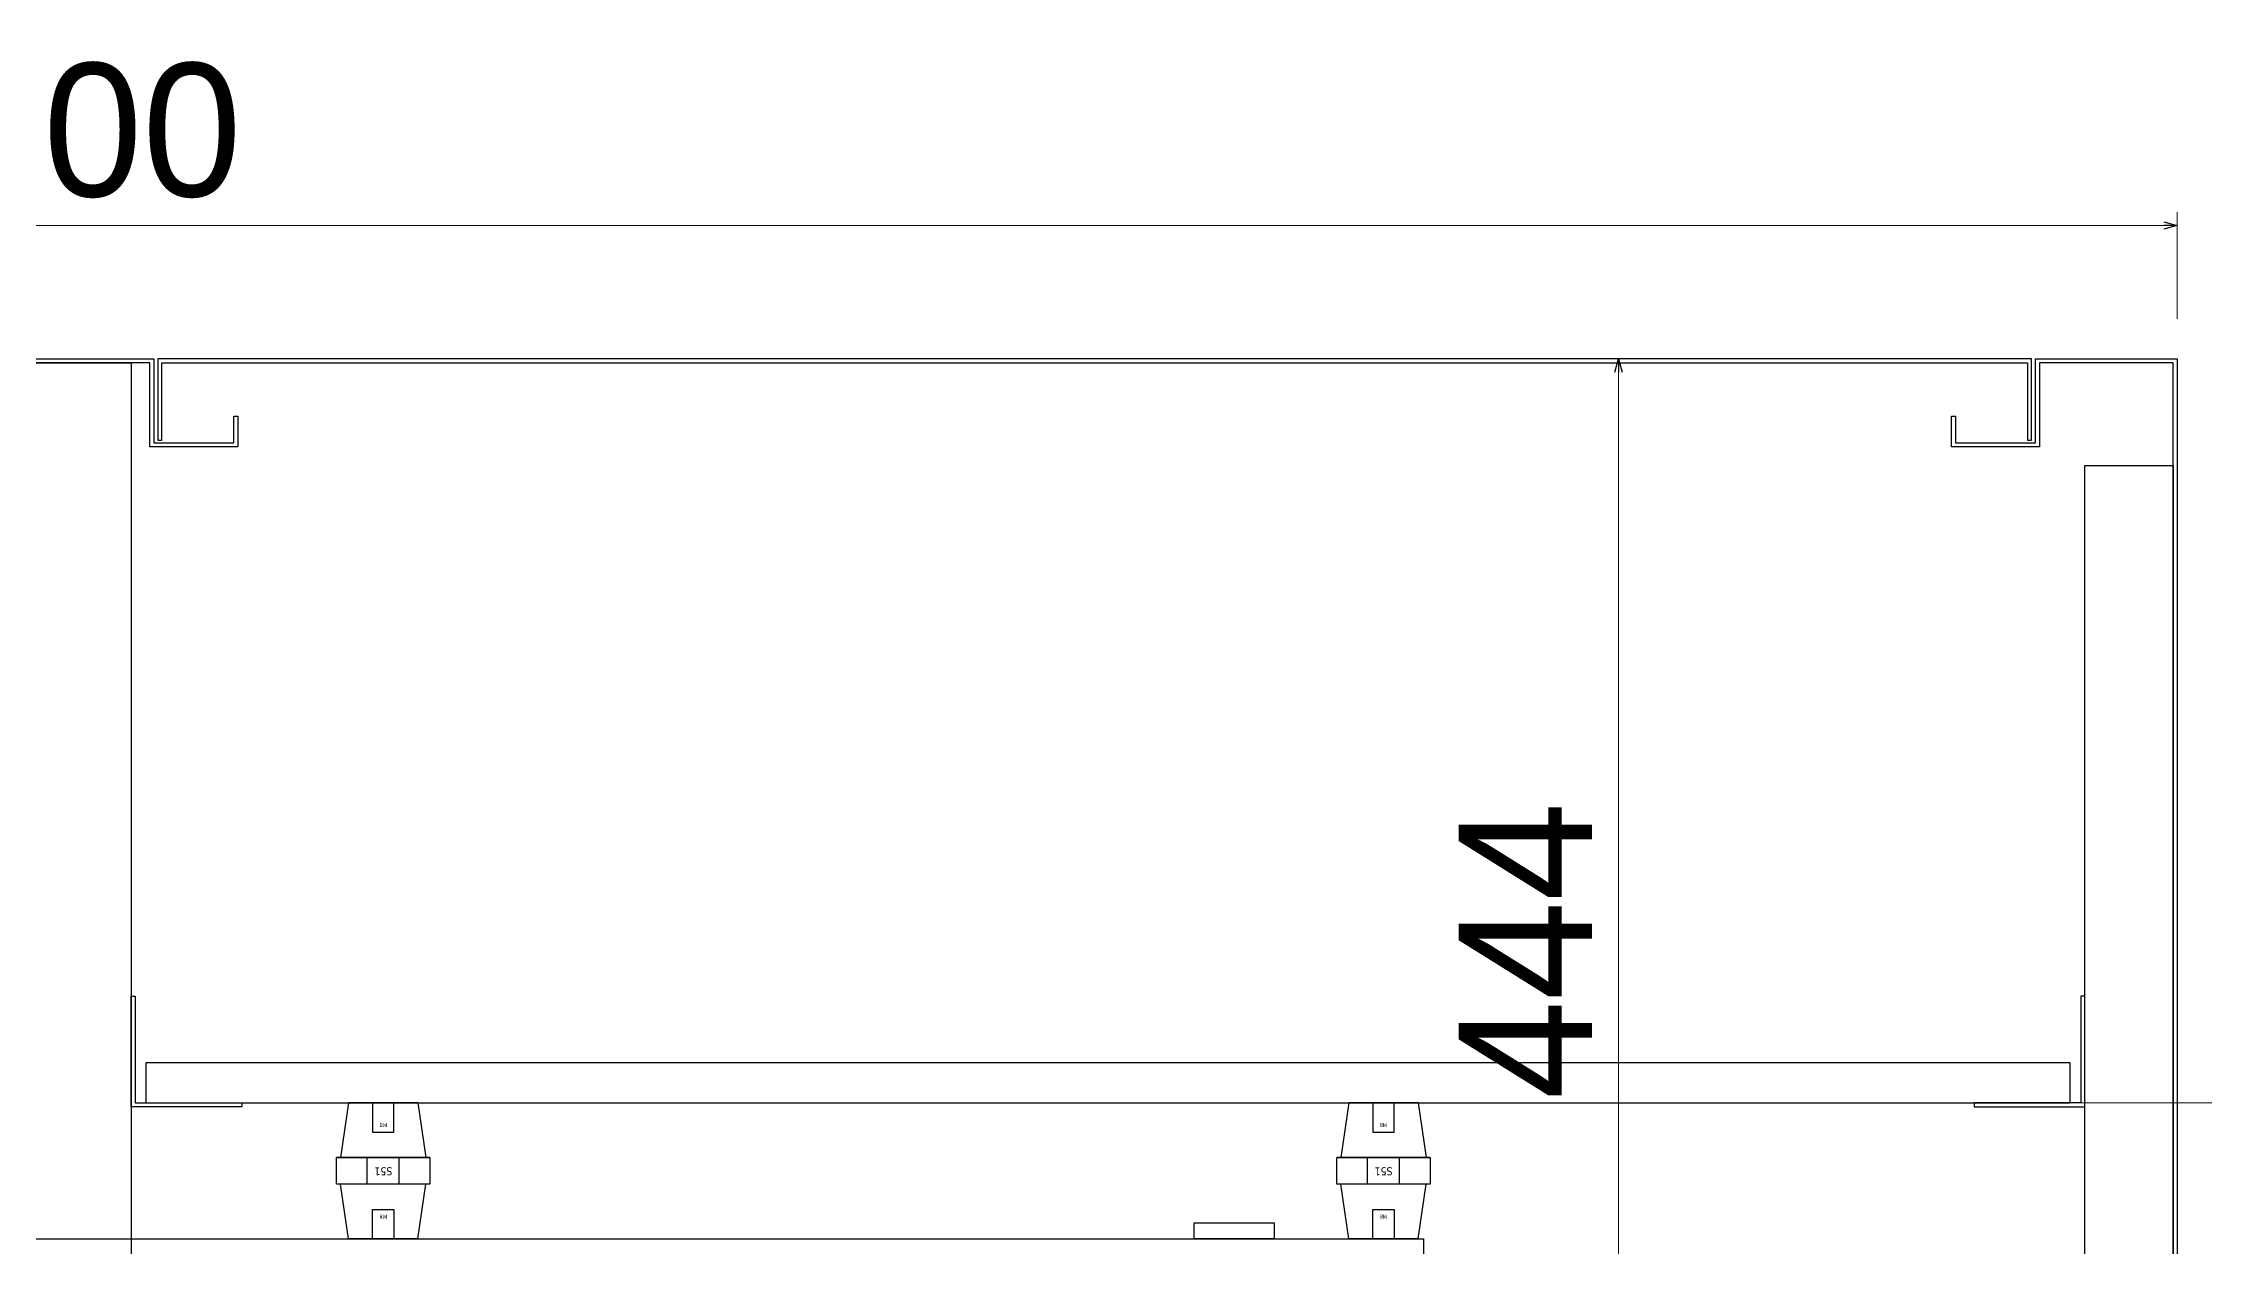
# Model space of a CAD drawing. Header units: millimetres. Extents: x 0 to 6126, y 0 to 4331.
# Drawn here: x 1383 to 2194, y 1834 to 2286 of the extents above; entities that cross this region are included whole.
import ezdxf

# ---------------------------------------------------------------- set-up
doc = ezdxf.new("R2010")
doc.units = ezdxf.units.MM
doc.layers.add('DIM', color=253, linetype='Continuous')
doc.dimstyles.new('CNC', dxfattribs={"dimtxt": 50, "dimasz": 5, "dimexe": 5, "dimexo": 15, "dimgap": 10, "dimtad": 1, "dimdec": 0, "dimtxsty": 'Standard', "dimblk": 'OPEN30', "dimcen": 10, "dimclrd": 5, "dimclre": 5, "dimclrt": 3, "dimazin": 3, "dimtfac": 1, "dimtdec": 0, "dimtmove": 0, "dimatfit": 3, "dimldrblk": 'ARCHTICK', "dimlwd": 9, "dimlwe": 9})

# ---------------------------------------------------------------- blocks, each defined once
blk = doc.blocks.new('*D4')
at = {"color": 0, "linetype": 'ByBlock', "lineweight": -2}
for p, q in [((583.11, 2217.28), (588.11, 2218.62)), ((588.11, 2215.94), (583.11, 2217.28)), ((583.11, 2217.28), (588.11, 2217.28)), ((2178.11, 2218.62), (2183.11, 2217.28)), ((2183.11, 2217.28), (2178.11, 2215.94)), ((2183.11, 2217.28), (2178.11, 2217.28))]:
    blk.add_line(p, q, dxfattribs=at)
at = {"layer": 'Defpoints', "color": 0, "ltscale": 3, "transparency": 16777216}
for p in [(2183.11, 2217.28), (583.11, 2167.22), (2183.11, 2167.22)]:
    blk.add_point(p, dxfattribs=at)
at = {"layer": 'DIM', "color": 5, "lineweight": 9, "ltscale": 3, "transparency": 16777216}
for p, q in [((583.11, 2182.22), (583.11, 2222.28)), ((2183.11, 2182.22), (2183.11, 2222.28)), ((588.11, 2217.28), (2178.11, 2217.28))]:
    blk.add_line(p, q, dxfattribs=at)
at = {"layer": 'DIM', "color": 3, "ltscale": 3, "transparency": 16777216, "insert": (1383.11, 2252.81), "char_height": 50, "attachment_point": 5}
blk.add_mtext('1600', dxfattribs=at)
blk = doc.blocks.new('_ArchTick')
at = {"color": 0, "const_width": 0.15}
blk.add_lwpolyline([(-0.5, -0.5), (0.5, 0.5)], dxfattribs=at)
blk = doc.blocks.new('_Open30')
at = {"color": 0, "linetype": 'ByBlock', "lineweight": -2}
for p, q in [((-1, 0.27), (0, 0)), ((0, 0), (-1, -0.27)), ((0, 0), (-1, 0))]:
    blk.add_line(p, q, dxfattribs=at)
blk = doc.blocks.new('su51-1')
at = {"color": 1}
for p, q in [((-13, 51), (-16, 30.5)), ((-13, 51), (13, 51)), ((13, 51), (16, 30.5)), ((-17.5, 30.5), (17.5, 30.5)), ((-17.5, 20.5), (-17.5, 30.5)), ((-16, 30.5), (16, 30.5)), ((-6, 30.5), (-6, 20.5)), ((6, 30.5), (6, 20.5)), ((17.5, 30.5), (17.5, 20.5)), ((17.5, 20.5), (-17.5, 20.5)), ((-17.5, 20.5), (17.5, 20.5)), ((-13, 0), (-16, 20.5)), ((-16, 20.5), (16, 20.5)), ((13, 0), (16, 20.5)), ((-13, 0), (13, 0))]:
    blk.add_line(p, q, dxfattribs=at)
for points in [[(-4, 51), (4, 51), (4, 40), (-4, 40)], [(-4, 0), (4, 0), (4, 11), (-4, 11)]]:
    blk.add_lwpolyline(points, close=True, dxfattribs=at)
at = {"color": 1, "width": 30.0978, "attachment_point": 5}
for s, insert, char_height in [('{\\fTahoma|b0|i0|c0|p34;M8}', (0, 42.66), 1.5), ('{\\fTahoma|b0|i0|c0|p34;S51}', (0, 25.66), 3), ('{\\fTahoma|b0|i0|c0|p34;M8}', (0, 8.34), 1.5)]:
    blk.add_mtext(s, dxfattribs=dict(at, insert=insert, char_height=char_height))
blk = doc.blocks.new('*D15')
at = {"color": 0, "linetype": 'ByBlock', "lineweight": -2}
for p, q in [((1972.39, 2162.22), (1973.73, 2167.22)), ((1973.73, 2167.22), (1975.07, 2162.22)), ((1973.73, 2167.22), (1973.73, 2162.22)), ((1973.73, 1723.22), (1972.39, 1728.22)), ((1975.07, 1728.22), (1973.73, 1723.22)), ((1973.73, 1723.22), (1973.73, 1728.22))]:
    blk.add_line(p, q, dxfattribs=at)
at = {"layer": 'Defpoints', "color": 0, "ltscale": 3, "transparency": 16777216}
for p in [(1888.61, 2167.22), (1973.73, 2167.22), (1908.61, 1723.22)]:
    blk.add_point(p, dxfattribs=at)
at = {"layer": 'DIM', "color": 5, "lineweight": 9, "ltscale": 3, "transparency": 16777216}
for p, q in [((1903.61, 2167.22), (1978.73, 2167.22)), ((1973.73, 1728.22), (1973.73, 2162.22)), ((1923.61, 1723.22), (1978.73, 1723.22))]:
    blk.add_line(p, q, dxfattribs=at)
at = {"layer": 'DIM', "color": 3, "ltscale": 3, "transparency": 16777216, "insert": (1938.73, 1945.22), "char_height": 50, "attachment_point": 5, "rotation": 90}
blk.add_mtext('444', dxfattribs=at)
blk = doc.blocks.new('*D24')
at = {"color": 0, "linetype": 'ByBlock', "lineweight": -2}
for p, q in [((2344.76, 2162.22), (2346.1, 2167.22)), ((2346.1, 2167.22), (2347.44, 2162.22)), ((2346.1, 2167.22), (2346.1, 2162.22)), ((2346.1, 1888.22), (2344.76, 1893.22)), ((2347.44, 1893.22), (2346.1, 1888.22)), ((2346.1, 1888.22), (2346.1, 1893.22))]:
    blk.add_line(p, q, dxfattribs=at)
at = {"layer": 'Defpoints', "color": 0, "ltscale": 3, "transparency": 16777216}
for p in [(2183.11, 2167.22), (2346.1, 2167.22), (1898.61, 1888.22)]:
    blk.add_point(p, dxfattribs=at)
at = {"layer": 'DIM', "color": 5, "lineweight": 9, "ltscale": 3, "transparency": 16777216}
for p, q in [((2198.11, 2167.22), (2351.1, 2167.22)), ((2346.1, 1893.22), (2346.1, 2162.22)), ((1913.61, 1888.22), (2351.1, 1888.22))]:
    blk.add_line(p, q, dxfattribs=at)
at = {"layer": 'DIM', "color": 3, "ltscale": 3, "transparency": 16777216, "insert": (2310.57, 2027.72), "char_height": 50, "attachment_point": 5, "rotation": 90}
blk.add_mtext('279', dxfattribs=at)

msp = doc.modelspace()

# ---------------------------------------------------------------- linework, layer by layer
at = {"color": 7, "ltscale": 3}
msp.add_lwpolyline([(1310.11, 2134.22), (1310.11, 2134.22), (1310.11, 2145.72), (1311.61, 2145.72), (1311.61, 2135.72), (1341.61, 2135.72), (1341.61, 2167.22), (1424.61, 2167.22), (1424.61, 2135.72), (1454.61, 2135.72), (1454.61, 2145.72), (1456.11, 2145.72), (1456.11, 2134.22), (1456.11, 2134.22), (1423.11, 2134.22), (1423.11, 2165.72), (1343.11, 2165.72), (1343.11, 2134.22)], close=True, dxfattribs=at)
at = {"color": 252, "ltscale": 0.5}
for points in [[(1350.11, 2165.72), (1416.11, 2165.72), (1416.11, 1563.72), (1350.11, 1563.72)], [(2181.61, 1575.72), (2148.61, 1575.72), (2148.61, 2127.22), (2181.61, 2127.22)], [(1417.61, 1928.22), (1417.61, 1888.22), (1457.61, 1888.22), (1457.61, 1886.72), (1416.11, 1886.72), (1416.11, 1928.22)], [(2147.11, 1928.22), (2147.11, 1888.22), (2107.11, 1888.22), (2107.11, 1886.72), (2148.61, 1886.72), (2148.61, 1928.22)]]:
    msp.add_lwpolyline(points, close=True, dxfattribs=at)
at = {"color": 7, "ltscale": 0.5}
msp.add_lwpolyline([(2128.61, 2136.72), (2128.61, 2167.22), (1426.04, 2167.22), (1426.04, 2136.72), (1427.54, 2136.72), (1427.54, 2165.72), (2127.11, 2165.72), (2127.11, 2136.72)], close=True, dxfattribs=at)
at = {"color": 7}
msp.add_lwpolyline([(2141.61, 1472.72), (2130.11, 1472.72), (2130.11, 1493.72), (2181.61, 1493.72), (2181.61, 2165.72), (2131.61, 2165.72), (2131.61, 2134.22), (2098.61, 2134.22), (2098.61, 2145.72), (2100.11, 2145.72), (2100.11, 2135.72), (2130.11, 2135.72), (2130.11, 2167.22), (2183.11, 2167.22), (2183.11, 1492.22), (2131.61, 1492.22), (2131.61, 1474.22), (2141.61, 1474.22)], close=True, dxfattribs=at)
at = {"color": 8}
msp.add_lwpolyline([(1421.61, 1888.22), (2143.11, 1888.22), (2143.11, 1903.22), (1421.61, 1903.22)], close=True, dxfattribs=at)
at = {"color": 5, "ltscale": 3}
for points in [[(1814.61, 1837.22), (1814.61, 1843.22), (1844.61, 1843.22), (1844.61, 1837.22)], [(1198.61, 1831.22), (1198.61, 1837.22), (1900.61, 1837.22), (1900.61, 1831.22)]]:
    msp.add_lwpolyline(points, close=True, dxfattribs=at)

# ---------------------------------------------------------------- block references
at = {"color": 2, "rotation": 180}
for p in [(1510.61, 1888.22), (1885.61, 1888.22)]:
    msp.add_blockref('su51-1', p, dxfattribs=at)

# ---------------------------------------------------------------- dimensions: what is measured, and where the dimension line sits
at = {"layer": 'DIM', "color": 7, "ltscale": 3}
dim = msp.add_linear_dim(base=(2183.11, 2217.28), p1=(583.11, 2167.22), p2=(2183.11, 2167.22), dimstyle='CNC', dxfattribs=at)
dim.commit()
dim.dimension.update_dxf_attribs({"geometry": '*D4', "text_midpoint": (1383.11, 2252.81)})
for base, p1, p2, picture, middle in [((1973.73, 2167.22), (1908.61, 1723.22), (1888.61, 2167.22), '*D15', (1938.73, 1945.22)), ((2346.1, 2167.22), (1898.61, 1888.22), (2183.11, 2167.22), '*D24', (2310.57, 2027.72))]:
    dim = msp.add_linear_dim(base=base, p1=p1, p2=p2, angle=90, dimstyle='CNC', dxfattribs=at)
    dim.commit()
    dim.dimension.update_dxf_attribs({"geometry": picture, "text_midpoint": middle})

doc.saveas('drawing.dxf')
